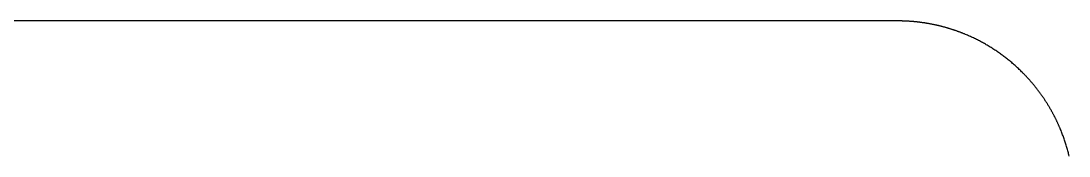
# Model space of a CAD drawing. Header units: millimetres. Extents: x -10 to 277, y -95 to 18.
# Drawn here: x 199.51 to 211.42, y 16.49 to 18.03 of the extents above; entities that cross this region are included whole.
import ezdxf

# ---------------------------------------------------------------- set-up
doc = ezdxf.new("R2010")
doc.units = ezdxf.units.MM
doc.header["$MEASUREMENT"] = 0
doc.layers.add('Edge.Cuts', color=53, linetype='CONTINUOUS')

msp = doc.modelspace()

# ---------------------------------------------------------------- linework, layer by layer
at = {"layer": 'Edge.Cuts', "linetype": 'Continuous'}
for p, q in [((209.475, 18.026), (57.225, 18.026)), ((209.477308, 18.025999), (209.475, 18.026)), ((209.48364, 18.025981), (209.477308, 18.025999)), ((209.489969, 18.025944), (209.48364, 18.025981)), ((209.496299, 18.025887), (209.489969, 18.025944)), ((209.502627, 18.025809), (209.496299, 18.025887)), ((209.508957, 18.025712), (209.502627, 18.025809)), ((209.515284, 18.025595), (209.508957, 18.025712)), ((209.521612, 18.025457), (209.515284, 18.025595)), ((209.527937, 18.0253), (209.521612, 18.025457)), ((209.534264, 18.025123), (209.527937, 18.0253)), ((209.540588, 18.024925), (209.534264, 18.025123)), ((209.546912, 18.024708), (209.540588, 18.024925)), ((209.553235, 18.024471), (209.546912, 18.024708)), ((209.559557, 18.024213), (209.553235, 18.024471)), ((209.565877, 18.023936), (209.559557, 18.024213)), ((209.572198, 18.023639), (209.565877, 18.023936)), ((209.578516, 18.023322), (209.572198, 18.023639)), ((209.584834, 18.022984), (209.578516, 18.023322)), ((209.59115, 18.022627), (209.584834, 18.022984)), ((209.597465, 18.02225), (209.59115, 18.022627)), ((209.603778, 18.021853), (209.597465, 18.02225)), ((209.610091, 18.021436), (209.603778, 18.021853)), ((209.6164, 18.020999), (209.610091, 18.021436)), ((209.62271, 18.020542), (209.6164, 18.020999)), ((209.629017, 18.020065), (209.62271, 18.020542)), ((209.635323, 18.019568), (209.629017, 18.020065)), ((209.641627, 18.019051), (209.635323, 18.019568)), ((209.64793, 18.018515), (209.641627, 18.019051)), ((209.654229, 18.017958), (209.64793, 18.018515)), ((209.660528, 18.017381), (209.654229, 18.017958)), ((209.666824, 18.016785), (209.660528, 18.017381)), ((209.673119, 18.016169), (209.666824, 18.016785)), ((209.679411, 18.015532), (209.673119, 18.016169)), ((209.685702, 18.014876), (209.679411, 18.015532)), ((209.69199, 18.0142), (209.685702, 18.014876)), ((209.698276, 18.013504), (209.69199, 18.0142)), ((209.704559, 18.012788), (209.698276, 18.013504)), ((209.710841, 18.012053), (209.704559, 18.012788)), ((209.71712, 18.011297), (209.710841, 18.012053)), ((209.723397, 18.010522), (209.71712, 18.011297)), ((209.72967, 18.009726), (209.723397, 18.010522)), ((209.735942, 18.008911), (209.72967, 18.009726)), ((209.74221, 18.008076), (209.735942, 18.008911)), ((209.748477, 18.007221), (209.74221, 18.008076)), ((209.754739, 18.006347), (209.748477, 18.007221)), ((209.761, 18.005452), (209.754739, 18.006347)), ((209.767257, 18.004538), (209.761, 18.005452)), ((209.773512, 18.003604), (209.767257, 18.004538)), ((209.779764, 18.002651), (209.773512, 18.003604)), ((209.786013, 18.001677), (209.779764, 18.002651)), ((209.792258, 18.000684), (209.786013, 18.001677)), ((209.7985, 17.999671), (209.792258, 18.000684)), ((209.804739, 17.998638), (209.7985, 17.999671)), ((209.810975, 17.997585), (209.804739, 17.998638)), ((209.817207, 17.996513), (209.810975, 17.997585)), ((209.823436, 17.995421), (209.817207, 17.996513)), ((209.829661, 17.994309), (209.823436, 17.995421)), ((209.835884, 17.993178), (209.829661, 17.994309)), ((209.842102, 17.992027), (209.835884, 17.993178)), ((209.848317, 17.990856), (209.842102, 17.992027)), ((209.854528, 17.989666), (209.848317, 17.990856)), ((209.860735, 17.988456), (209.854528, 17.989666)), ((209.866938, 17.987226), (209.860735, 17.988456)), ((209.873138, 17.985977), (209.866938, 17.987226)), ((209.879333, 17.984708), (209.873138, 17.985977)), ((209.885525, 17.983419), (209.879333, 17.984708)), ((209.891712, 17.982111), (209.885525, 17.983419)), ((209.897896, 17.980784), (209.891712, 17.982111)), ((209.904075, 17.979436), (209.897896, 17.980784)), ((209.91025, 17.97807), (209.904075, 17.979436)), ((209.91642, 17.976683), (209.91025, 17.97807)), ((209.922587, 17.975277), (209.91642, 17.976683)), ((209.928748, 17.973852), (209.922587, 17.975277)), ((209.934906, 17.972407), (209.928748, 17.973852)), ((209.941058, 17.970943), (209.934906, 17.972407)), ((209.947207, 17.969459), (209.941058, 17.970943)), ((209.95335, 17.967956), (209.947207, 17.969459)), ((209.959489, 17.966433), (209.95335, 17.967956)), ((209.965622, 17.964891), (209.959489, 17.966433)), ((209.971751, 17.96333), (209.965622, 17.964891)), ((209.977875, 17.961749), (209.971751, 17.96333)), ((209.983995, 17.960149), (209.977875, 17.961749)), ((209.990108, 17.958529), (209.983995, 17.960149)), ((209.996217, 17.95689), (209.990108, 17.958529)), ((210.002321, 17.955232), (209.996217, 17.95689)), ((210.00842, 17.953554), (210.002321, 17.955232)), ((210.014512, 17.951858), (210.00842, 17.953554)), ((210.0206, 17.950141), (210.014512, 17.951858)), ((210.026683, 17.948406), (210.0206, 17.950141)), ((210.03276, 17.946651), (210.026683, 17.948406)), ((210.038831, 17.944878), (210.03276, 17.946651)), ((210.044897, 17.943085), (210.038831, 17.944878)), ((210.050957, 17.941272), (210.044897, 17.943085)), ((210.057011, 17.939441), (210.050957, 17.941272)), ((210.06306, 17.93759), (210.057011, 17.939441)), ((210.069103, 17.935721), (210.06306, 17.93759)), ((210.075139, 17.933832), (210.069103, 17.935721)), ((210.08117, 17.931924), (210.075139, 17.933832)), ((210.087195, 17.929997), (210.08117, 17.931924)), ((210.093214, 17.928051), (210.087195, 17.929997)), ((210.099226, 17.926086), (210.093214, 17.928051)), ((210.105232, 17.924102), (210.099226, 17.926086)), ((210.111232, 17.922099), (210.105232, 17.924102)), ((210.117226, 17.920077), (210.111232, 17.922099)), ((210.123213, 17.918036), (210.117226, 17.920077)), ((210.129194, 17.915976), (210.123213, 17.918036)), ((210.135168, 17.913898), (210.129194, 17.915976)), ((210.141136, 17.9118), (210.135168, 17.913898)), ((210.147097, 17.909684), (210.141136, 17.9118)), ((210.153052, 17.907548), (210.147097, 17.909684)), ((210.158999, 17.905394), (210.153052, 17.907548)), ((210.16494, 17.903221), (210.158999, 17.905394)), ((210.170874, 17.901029), (210.16494, 17.903221)), ((210.176801, 17.898819), (210.170874, 17.901029)), ((210.182721, 17.89659), (210.176801, 17.898819)), ((210.188633, 17.894342), (210.182721, 17.89659)), ((210.194539, 17.892075), (210.188633, 17.894342)), ((210.200438, 17.88979), (210.194539, 17.892075)), ((210.206329, 17.887486), (210.200438, 17.88979)), ((210.212213, 17.885163), (210.206329, 17.887486)), ((210.218089, 17.882822), (210.212213, 17.885163)), ((210.223958, 17.880462), (210.218089, 17.882822)), ((210.22982, 17.878084), (210.223958, 17.880462)), ((210.235674, 17.875687), (210.22982, 17.878084)), ((210.24152, 17.873272), (210.235674, 17.875687)), ((210.25319, 17.868386), (210.24152, 17.873272)), ((210.264829, 17.863427), (210.25319, 17.868386)), ((210.276436, 17.858394), (210.264829, 17.863427)), ((210.28801, 17.853287), (210.276436, 17.858394)), ((210.299552, 17.848108), (210.28801, 17.853287)), ((210.311061, 17.842856), (210.299552, 17.848108)), ((210.322537, 17.837531), (210.311061, 17.842856)), ((210.333978, 17.832134), (210.322537, 17.837531)), ((210.345385, 17.826665), (210.333978, 17.832134)), ((210.356757, 17.821124), (210.345385, 17.826665)), ((210.368093, 17.815511), (210.356757, 17.821124)), ((210.379394, 17.809826), (210.368093, 17.815511)), ((210.390658, 17.804071), (210.379394, 17.809826)), ((210.401885, 17.798244), (210.390658, 17.804071)), ((210.413075, 17.792347), (210.401885, 17.798244)), ((210.424228, 17.786379), (210.413075, 17.792347)), ((210.435342, 17.78034), (210.424228, 17.786379)), ((210.446417, 17.774232), (210.435342, 17.78034)), ((210.457454, 17.768054), (210.446417, 17.774232)), ((210.468451, 17.761806), (210.457454, 17.768054)), ((210.479408, 17.75549), (210.468451, 17.761806)), ((210.490324, 17.749104), (210.479408, 17.75549)), ((210.5012, 17.742649), (210.490324, 17.749104)), ((210.512034, 17.736126), (210.5012, 17.742649)), ((210.522827, 17.729534), (210.512034, 17.736126)), ((210.533578, 17.722875), (210.522827, 17.729534)), ((210.544286, 17.716148), (210.533578, 17.722875)), ((210.554951, 17.709353), (210.544286, 17.716148)), ((210.565572, 17.702491), (210.554951, 17.709353)), ((210.57615, 17.695563), (210.565572, 17.702491)), ((210.586684, 17.688567), (210.57615, 17.695563)), ((210.597173, 17.681506), (210.586684, 17.688567)), ((210.607617, 17.674378), (210.597173, 17.681506)), ((210.618016, 17.667184), (210.607617, 17.674378)), ((210.628368, 17.659925), (210.618016, 17.667184)), ((210.638675, 17.652601), (210.628368, 17.659925)), ((210.648935, 17.645211), (210.638675, 17.652601)), ((210.659148, 17.637757), (210.648935, 17.645211)), ((210.669313, 17.630239), (210.659148, 17.637757)), ((210.679431, 17.622656), (210.669313, 17.630239)), ((210.6895, 17.61501), (210.679431, 17.622656)), ((210.699521, 17.6073), (210.6895, 17.61501)), ((210.709493, 17.599526), (210.699521, 17.6073)), ((210.719416, 17.59169), (210.709493, 17.599526)), ((210.729289, 17.583791), (210.719416, 17.59169)), ((210.739113, 17.57583), (210.729289, 17.583791)), ((210.748885, 17.567806), (210.739113, 17.57583)), ((210.758607, 17.559721), (210.748885, 17.567806)), ((210.768278, 17.551574), (210.758607, 17.559721)), ((210.777898, 17.543366), (210.768278, 17.551574)), ((210.787466, 17.535097), (210.777898, 17.543366)), ((210.796982, 17.526768), (210.787466, 17.535097)), ((210.806445, 17.518378), (210.796982, 17.526768)), ((210.815855, 17.509928), (210.806445, 17.518378)), ((210.825213, 17.501418), (210.815855, 17.509928)), ((210.834517, 17.492849), (210.825213, 17.501418)), ((210.843767, 17.48422), (210.834517, 17.492849)), ((210.852963, 17.475533), (210.843767, 17.48422)), ((210.862104, 17.466787), (210.852963, 17.475533)), ((210.871191, 17.457982), (210.862104, 17.466787)), ((210.880223, 17.44912), (210.871191, 17.457982)), ((210.8892, 17.4402), (210.880223, 17.44912)), ((210.890831, 17.438567), (210.8892, 17.4402)), ((210.895296, 17.434077), (210.890831, 17.438567)), ((210.899746, 17.429575), (210.895296, 17.434077)), ((210.904182, 17.425058), (210.899746, 17.429575)), ((210.908602, 17.420528), (210.904182, 17.425058)), ((210.913009, 17.415984), (210.908602, 17.420528)), ((210.9174, 17.411426), (210.913009, 17.415984)), ((210.921778, 17.406854), (210.9174, 17.411426)), ((210.92614, 17.40227), (210.921778, 17.406854)), ((210.930489, 17.397671), (210.92614, 17.40227)), ((210.934821, 17.393059), (210.930489, 17.397671)), ((210.93914, 17.388433), (210.934821, 17.393059)), ((210.943443, 17.383794), (210.93914, 17.388433)), ((210.947733, 17.379141), (210.943443, 17.383794)), ((210.952006, 17.374475), (210.947733, 17.379141)), ((210.956265, 17.369796), (210.952006, 17.374475)), ((210.960509, 17.365104), (210.956265, 17.369796)), ((210.964738, 17.360397), (210.960509, 17.365104)), ((210.968952, 17.355678), (210.964738, 17.360397)), ((210.973151, 17.350946), (210.968952, 17.355678)), ((210.977335, 17.346201), (210.973151, 17.350946)), ((210.981504, 17.341442), (210.977335, 17.346201)), ((210.985657, 17.336671), (210.981504, 17.341442)), ((210.989796, 17.331886), (210.985657, 17.336671)), ((210.993918, 17.327089), (210.989796, 17.331886)), ((210.998027, 17.322278), (210.993918, 17.327089)), ((211.002119, 17.317455), (210.998027, 17.322278)), ((211.006196, 17.312618), (211.002119, 17.317455)), ((211.010258, 17.30777), (211.006196, 17.312618)), ((211.014304, 17.302907), (211.010258, 17.30777)), ((211.018335, 17.298034), (211.014304, 17.302907)), ((211.022351, 17.293146), (211.018335, 17.298034)), ((211.02635, 17.288247), (211.022351, 17.293146)), ((211.030335, 17.283334), (211.02635, 17.288247)), ((211.034303, 17.27841), (211.030335, 17.283334)), ((211.038256, 17.273472), (211.034303, 17.27841)), ((211.042193, 17.268523), (211.038256, 17.273472)), ((211.046115, 17.26356), (211.042193, 17.268523)), ((211.050021, 17.258586), (211.046115, 17.26356)), ((211.053911, 17.253599), (211.050021, 17.258586)), ((211.057785, 17.248601), (211.053911, 17.253599)), ((211.061644, 17.243589), (211.057785, 17.248601)), ((211.065486, 17.238566), (211.061644, 17.243589)), ((211.069313, 17.233531), (211.065486, 17.238566)), ((211.073123, 17.228484), (211.069313, 17.233531)), ((211.076918, 17.223424), (211.073123, 17.228484)), ((211.080696, 17.218353), (211.076918, 17.223424)), ((211.084459, 17.213269), (211.080696, 17.218353)), ((211.088205, 17.208174), (211.084459, 17.213269)), ((211.091936, 17.203067), (211.088205, 17.208174)), ((211.09565, 17.197948), (211.091936, 17.203067)), ((211.099348, 17.192817), (211.09565, 17.197948)), ((211.103029, 17.187676), (211.099348, 17.192817)), ((211.106695, 17.182521), (211.103029, 17.187676)), ((211.110343, 17.177356), (211.106695, 17.182521)), ((211.113976, 17.172179), (211.110343, 17.177356)), ((211.117592, 17.166991), (211.113976, 17.172179)), ((211.121192, 17.161791), (211.117592, 17.166991)), ((211.124775, 17.15658), (211.121192, 17.161791)), ((211.128343, 17.151357), (211.124775, 17.15658)), ((211.131893, 17.146124), (211.128343, 17.151357)), ((211.135427, 17.140879), (211.131893, 17.146124)), ((211.138944, 17.135623), (211.135427, 17.140879)), ((211.142444, 17.130355), (211.138944, 17.135623)), ((211.145928, 17.125077), (211.142444, 17.130355)), ((211.149396, 17.119787), (211.145928, 17.125077)), ((211.152846, 17.114487), (211.149396, 17.119787)), ((211.15628, 17.109176), (211.152846, 17.114487)), ((211.159696, 17.103854), (211.15628, 17.109176)), ((211.163097, 17.098521), (211.159696, 17.103854)), ((211.16648, 17.093178), (211.163097, 17.098521)), ((211.169846, 17.087823), (211.16648, 17.093178)), ((211.173195, 17.082458), (211.169846, 17.087823)), ((211.176528, 17.077082), (211.173195, 17.082458)), ((211.179843, 17.071696), (211.176528, 17.077082)), ((211.183142, 17.066299), (211.179843, 17.071696)), ((211.186423, 17.060893), (211.183142, 17.066299)), ((211.189687, 17.055475), (211.186423, 17.060893)), ((211.192934, 17.050047), (211.189687, 17.055475)), ((211.196164, 17.044609), (211.192934, 17.050047)), ((211.199376, 17.039161), (211.196164, 17.044609)), ((211.202572, 17.033702), (211.199376, 17.039161)), ((211.20575, 17.028234), (211.202572, 17.033702)), ((211.208911, 17.022755), (211.20575, 17.028234)), ((211.212055, 17.017267), (211.208911, 17.022755)), ((211.215181, 17.011768), (211.212055, 17.017267)), ((211.21829, 17.00626), (211.215181, 17.011768)), ((211.221381, 17.000741), (211.21829, 17.00626)), ((211.224455, 16.995213), (211.221381, 17.000741)), ((211.227512, 16.989675), (211.224455, 16.995213)), ((211.23055, 16.984128), (211.227512, 16.989675)), ((211.233572, 16.978571), (211.23055, 16.984128)), ((211.236576, 16.973004), (211.233572, 16.978571)), ((211.239562, 16.967428), (211.236576, 16.973004)), ((211.24253, 16.961843), (211.239562, 16.967428)), ((211.245482, 16.956247), (211.24253, 16.961843)), ((211.248415, 16.950643), (211.245482, 16.956247)), ((211.25133, 16.94503), (211.248415, 16.950643)), ((211.254228, 16.939407), (211.25133, 16.94503)), ((211.257108, 16.933775), (211.254228, 16.939407)), ((211.25997, 16.928134), (211.257108, 16.933775)), ((211.262815, 16.922484), (211.25997, 16.928134)), ((211.265641, 16.916825), (211.262815, 16.922484)), ((211.26845, 16.911157), (211.265641, 16.916825)), ((211.27124, 16.90548), (211.26845, 16.911157)), ((211.274013, 16.899794), (211.27124, 16.90548)), ((211.276767, 16.8941), (211.274013, 16.899794)), ((211.279504, 16.888397), (211.276767, 16.8941)), ((211.282223, 16.882685), (211.279504, 16.888397)), ((211.284923, 16.876965), (211.282223, 16.882685)), ((211.287606, 16.871236), (211.284923, 16.876965)), ((211.29027, 16.865499), (211.287606, 16.871236)), ((211.292916, 16.859753), (211.29027, 16.865499)), ((211.295544, 16.853999), (211.292916, 16.859753)), ((211.298154, 16.848237), (211.295544, 16.853999)), ((211.300746, 16.842466), (211.298154, 16.848237)), ((211.303319, 16.836688), (211.300746, 16.842466)), ((211.305874, 16.830901), (211.303319, 16.836688)), ((211.308411, 16.825106), (211.305874, 16.830901)), ((211.310929, 16.819303), (211.308411, 16.825106)), ((211.313429, 16.813492), (211.310929, 16.819303)), ((211.315911, 16.807674), (211.313429, 16.813492)), ((211.318374, 16.801847), (211.315911, 16.807674)), ((211.320819, 16.796013), (211.318374, 16.801847)), ((211.323245, 16.790171), (211.320819, 16.796013)), ((211.328042, 16.778465), (211.323245, 16.790171)), ((211.332765, 16.766728), (211.328042, 16.778465)), ((211.337414, 16.754962), (211.332765, 16.766728)), ((211.341988, 16.743167), (211.337414, 16.754962)), ((211.346487, 16.731344), (211.341988, 16.743167)), ((211.350912, 16.719492), (211.346487, 16.731344)), ((211.355261, 16.707613), (211.350912, 16.719492)), ((211.359535, 16.695706), (211.355261, 16.707613)), ((211.363734, 16.683773), (211.359535, 16.695706)), ((211.367857, 16.671814), (211.363734, 16.683773)), ((211.371904, 16.659829), (211.367857, 16.671814)), ((211.375875, 16.647819), (211.371904, 16.659829)), ((211.379771, 16.635785), (211.375875, 16.647819)), ((211.38359, 16.623726), (211.379771, 16.635785)), ((211.387332, 16.611644), (211.38359, 16.623726)), ((211.390998, 16.599538), (211.387332, 16.611644)), ((211.394587, 16.58741), (211.390998, 16.599538)), ((211.3981, 16.575259), (211.394587, 16.58741)), ((211.401535, 16.563087), (211.3981, 16.575259)), ((211.404894, 16.550894), (211.401535, 16.563087)), ((211.408175, 16.53868), (211.404894, 16.550894)), ((211.411379, 16.526446), (211.408175, 16.53868)), ((211.414505, 16.514191), (211.411379, 16.526446)), ((211.417553, 16.501918), (211.414505, 16.514191)), ((211.420524, 16.489626), (211.417553, 16.501918))]:
    msp.add_line(p, q, dxfattribs=at)

doc.saveas('drawing.dxf')
